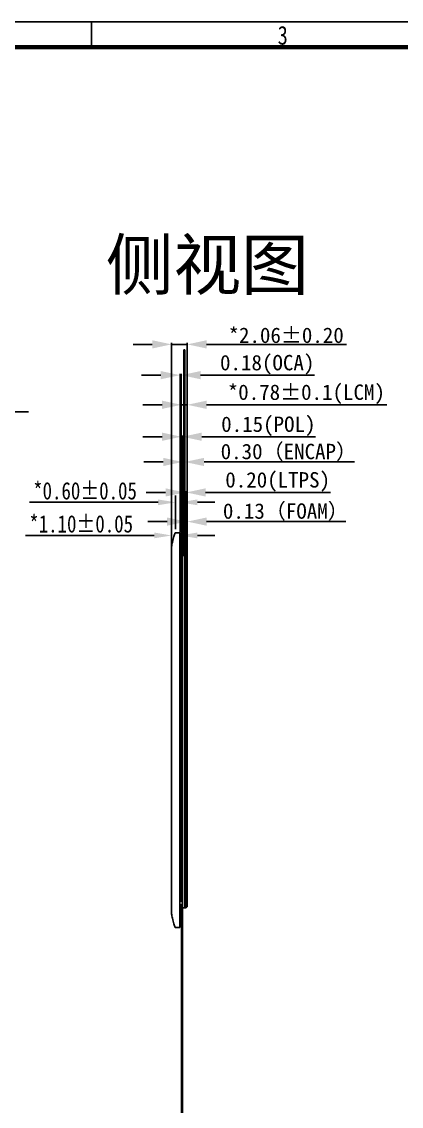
# Model space of a CAD drawing. Header units: inches. Extents: x 1065 to 1380, y -746 to -387.
# Drawn here: x 1162 to 1211.3, y -663.8 to -522.9 of the extents above; entities that cross this region are included whole.
import ezdxf

# ---------------------------------------------------------------- set-up
doc = ezdxf.new("R2010")
doc.units = ezdxf.units.IN
doc.header["$LTSCALE"] = 0.909449
doc.header["$MEASUREMENT"] = 0
doc.header["$PDMODE"] = 3
doc.header["$PDSIZE"] = 0.3125
doc.layers.get('0').update_dxf_attribs({"linetype": 'CONTINUOUS'})
doc.layers.get('Defpoints').update_dxf_attribs({"linetype": 'CONTINUOUS'})
doc.layers.add('DIM', color=7, linetype='CONTINUOUS')
doc.layers.add('DIM（标注）', color=3, linetype='CONTINUOUS')
doc.styles.add('CCN-1', font='', dxfattribs={"width": 0.85})
doc.styles.get("Standard").update_dxf_attribs({"font": 'txt', "width": 0.8})
doc.styles.add('中文', font='')
doc.styles.add('宋', font='', dxfattribs={"height": 2})
doc.styles.add('宋体', font='', dxfattribs={"width": 0.8})
doc.styles.get('CCN-1').set_extended_font_data('SimSun')
doc.styles.get('中文').set_extended_font_data('SimSun')
doc.styles.get('宋').set_extended_font_data('SimSun')
doc.styles.get('宋体').set_extended_font_data('SimSun')
doc.dimstyles.new('DIM-CCN', dxfattribs={"dimscale": 0.9, "dimtxt": 1.7, "dimasz": 1.8, "dimexe": 1.5, "dimexo": 0.5, "dimgap": 0.3, "dimtad": 1, "dimzin": 0, "dimdsep": 46, "dimtxsty": 'CCN-1', "dimblk": 'OPEN30', "dimcen": 0.05, "dimclrd": 256, "dimclre": 256, "dimclrt": 256, "dimadec": 0, "dimazin": 0, "dimtfac": 1, "dimtofl": 0, "dimtmove": 0, "dimatfit": 3, "dimldrblk": 'OPEN30', "dimfxl": 1, "dimtolj": 1, "dimtzin": 0, "dimlwd": -1, "dimlwe": -1, "dimarcsym": 0})
doc.dimstyles.new('DIMSTYLE_2$0', dxfattribs={"dimtxt": 1.2, "dimasz": 1.2, "dimexe": 0.18, "dimexo": 0.0625, "dimgap": 0.09, "dimtad": 1, "dimzin": 0, "dimdsep": 46, "dimtxsty": 'Standard', "dimblk": '_FILLED', "dimcen": 0.09, "dimclrd": 2, "dimclre": 2, "dimclrt": 2, "dimadec": 0, "dimazin": 0, "dimtp": 0.1, "dimtm": 0.1, "dimtfac": 1, "dimtmove": 0, "dimatfit": 3, "dimldrblk": '_FILLED', "dimfxl": 1, "dimtolj": 1, "dimtzin": 0, "dimarcsym": 0})
doc.dimstyles.new('STANDARD$7', dxfattribs={"dimtxt": 1.5, "dimasz": 0.3, "dimexe": 0.25, "dimexo": 0.25, "dimgap": 0.25, "dimtad": 0, "dimzin": 0, "dimdsep": 46, "dimtxsty": 'Standard', "dimcen": 0.5, "dimclrd": 256, "dimclre": 5, "dimclrt": 256, "dimazin": 0, "dimtfac": 1, "dimtmove": 0, "dimatfit": 1, "dimfxl": 1, "dimtolj": 1, "dimtzin": 0, "dimlwd": -1, "dimarcsym": 0})

# ---------------------------------------------------------------- blocks, each defined once
blk = doc.blocks.new('_FILLED')
at = {"color": 0, "linetype": 'ByBlock'}
blk.add_solid([(0, 0), (-1, 0.214), (-1, -0.214)], dxfattribs=at)
blk = doc.blocks.new('*D189')
at = {"layer": 'Defpoints', "color": 0, "transparency": 16777216}
for p in [(1183.51, -572.67), (1183.51, -591.83), (1182.73, -592.48)]:
    blk.add_point(p, dxfattribs=at)
at = {"layer": 'DIM（标注）', "lineweight": -2, "transparency": 16777216}
for p, q in [((1180.23, -572.67), (1177.73, -572.67)), ((1182.73, -592.42), (1182.73, -572.49)), ((1182.73, -572.67), (1183.51, -572.67)), ((1183.51, -591.77), (1183.51, -572.49)), ((1186.01, -572.67), (1209.42, -572.67))]:
    blk.add_line(p, q, dxfattribs=at)
at = {"layer": 'DIM（标注）', "lineweight": -2, "transparency": 16777216, "xscale": 2.5, "yscale": 2.5, "zscale": 2.5}
blk.add_blockref('_FILLED', (1182.73, -572.67), dxfattribs=at)
at = {"layer": 'DIM（标注）', "lineweight": -2, "transparency": 16777216, "xscale": 2.5, "yscale": 2.5, "zscale": 2.5, "rotation": 180}
blk.add_blockref('_FILLED', (1183.51, -572.67), dxfattribs=at)
at = {"layer": 'DIM（标注）', "transparency": 16777216, "insert": (1198.96, -571.3), "char_height": 2, "attachment_point": 5, "style": '宋'}
blk.add_mtext('\\A1;*0.78%%P0.1(LCM)', dxfattribs=at)
blk = doc.blocks.new('*D190')
at = {"layer": 'Defpoints', "color": 0, "transparency": 16777216}
for p in [(1183.51, -587.85), (1183.38, -591.83), (1183.51, -591.83)]:
    blk.add_point(p, dxfattribs=at)
at = {"layer": 'DIM（标注）', "lineweight": -2, "transparency": 16777216}
for p, q in [((1183.38, -591.77), (1183.38, -587.67)), ((1183.51, -591.77), (1183.51, -587.67)), ((1180.88, -587.85), (1178.38, -587.85)), ((1183.38, -587.85), (1183.51, -587.85)), ((1186.01, -587.85), (1204.1, -587.85))]:
    blk.add_line(p, q, dxfattribs=at)
at = {"layer": 'DIM（标注）', "lineweight": -2, "transparency": 16777216, "xscale": 2.5, "yscale": 2.5, "zscale": 2.5}
blk.add_blockref('_FILLED', (1183.38, -587.85), dxfattribs=at)
at = {"layer": 'DIM（标注）', "lineweight": -2, "transparency": 16777216, "xscale": 2.5, "yscale": 2.5, "zscale": 2.5, "rotation": 180}
blk.add_blockref('_FILLED', (1183.51, -587.85), dxfattribs=at)
at = {"layer": 'DIM（标注）', "transparency": 16777216, "insert": (1196.3, -586.61), "char_height": 2, "attachment_point": 5, "style": '宋'}
blk.add_mtext('\\A1;0.13（FOAM）', dxfattribs=at)
blk = doc.blocks.new('*D191')
at = {"layer": 'Defpoints', "color": 0, "transparency": 16777216}
for p in [(1183.18, -584.06), (1183.18, -591.63), (1183.38, -591.63)]:
    blk.add_point(p, dxfattribs=at)
at = {"layer": 'DIM（标注）', "lineweight": -2, "transparency": 16777216}
for p, q in [((1180.68, -584.06), (1178.18, -584.06)), ((1183.18, -591.57), (1183.18, -583.88)), ((1183.18, -584.06), (1183.38, -584.06)), ((1183.38, -591.57), (1183.38, -583.88)), ((1185.88, -584.06), (1202.1, -584.06))]:
    blk.add_line(p, q, dxfattribs=at)
at = {"layer": 'DIM（标注）', "lineweight": -2, "transparency": 16777216, "xscale": 2.5, "yscale": 2.5, "zscale": 2.5}
blk.add_blockref('_FILLED', (1183.18, -584.06), dxfattribs=at)
at = {"layer": 'DIM（标注）', "lineweight": -2, "transparency": 16777216, "xscale": 2.5, "yscale": 2.5, "zscale": 2.5, "rotation": 180}
blk.add_blockref('_FILLED', (1183.38, -584.06), dxfattribs=at)
at = {"layer": 'DIM（标注）', "transparency": 16777216, "insert": (1195.24, -582.69), "char_height": 2, "attachment_point": 5, "style": '宋'}
blk.add_mtext('\\A1;0.20(LTPS)', dxfattribs=at)
blk = doc.blocks.new('*D192')
at = {"layer": 'Defpoints', "color": 0, "transparency": 16777216}
for p in [(1182.88, -580.1), (1182.88, -592.27), (1183.18, -592.27)]:
    blk.add_point(p, dxfattribs=at)
at = {"layer": 'DIM（标注）', "lineweight": -2, "transparency": 16777216}
for p, q in [((1180.38, -580.1), (1177.88, -580.1)), ((1182.88, -592.21), (1182.88, -579.92)), ((1182.88, -580.1), (1183.18, -580.1)), ((1183.18, -592.21), (1183.18, -579.92)), ((1185.68, -580.1), (1205.2, -580.1))]:
    blk.add_line(p, q, dxfattribs=at)
at = {"layer": 'DIM（标注）', "lineweight": -2, "transparency": 16777216, "xscale": 2.5, "yscale": 2.5, "zscale": 2.5}
blk.add_blockref('_FILLED', (1182.88, -580.1), dxfattribs=at)
at = {"layer": 'DIM（标注）', "lineweight": -2, "transparency": 16777216, "xscale": 2.5, "yscale": 2.5, "zscale": 2.5, "rotation": 180}
blk.add_blockref('_FILLED', (1183.18, -580.1), dxfattribs=at)
at = {"layer": 'DIM（标注）', "transparency": 16777216, "insert": (1196.69, -578.87), "char_height": 2, "attachment_point": 5, "style": '宋'}
blk.add_mtext('\\A1;0.30（ENCAP）', dxfattribs=at)
blk = doc.blocks.new('*D193')
at = {"layer": 'Defpoints', "color": 0, "transparency": 16777216}
for p in [(1182.73, -576.82), (1182.73, -592.48), (1182.88, -592.48)]:
    blk.add_point(p, dxfattribs=at)
at = {"layer": 'DIM（标注）', "lineweight": -2, "transparency": 16777216}
for p, q in [((1180.23, -576.82), (1177.73, -576.82)), ((1182.73, -592.42), (1182.73, -576.64)), ((1182.73, -576.82), (1182.88, -576.82)), ((1182.88, -592.42), (1182.88, -576.64)), ((1185.38, -576.82), (1200.17, -576.82))]:
    blk.add_line(p, q, dxfattribs=at)
at = {"layer": 'DIM（标注）', "lineweight": -2, "transparency": 16777216, "xscale": 2.5, "yscale": 2.5, "zscale": 2.5}
blk.add_blockref('_FILLED', (1182.73, -576.82), dxfattribs=at)
at = {"layer": 'DIM（标注）', "lineweight": -2, "transparency": 16777216, "xscale": 2.5, "yscale": 2.5, "zscale": 2.5, "rotation": 180}
blk.add_blockref('_FILLED', (1182.88, -576.82), dxfattribs=at)
at = {"layer": 'DIM（标注）', "transparency": 16777216, "insert": (1194.03, -575.46), "char_height": 2, "attachment_point": 5, "style": '宋'}
blk.add_mtext('\\A1;0.15(POL)', dxfattribs=at)
blk = doc.blocks.new('FDAFDSF')
at = {"color": 4, "ltscale": 0.1}
for p, q in [((1022.62, -639.51), (1023.22, -639.51)), ((1023.22, -639.51), (1023.22, -690.81)), ((1022.12, -641.31), (1022.12, -689.01)), ((1022.62, -690.81), (1023.22, -690.81))]:
    blk.add_line(p, q, dxfattribs=at)
for points in [[(1022.12, -641.31), (1022.24, -640.72), (1022.44, -639.99), (1022.62, -639.51)], [(1022.12, -689.01), (1022.24, -689.6), (1022.44, -690.33), (1022.62, -690.81)]]:
    blk.add_spline(points, degree=3, dxfattribs=at)
blk = doc.blocks.new('*D201')
at = {"layer": 'Defpoints', "color": 0, "transparency": 16777216}
for p in [(1182.73, -568.82), (1182.56, -589.3), (1182.73, -592.42)]:
    blk.add_point(p, dxfattribs=at)
at = {"layer": 'DIM（标注）', "lineweight": -2, "transparency": 16777216}
for p, q in [((1180.06, -568.82), (1177.56, -568.82)), ((1182.56, -589.24), (1182.56, -568.64)), ((1182.56, -568.82), (1182.73, -568.82)), ((1182.73, -592.36), (1182.73, -568.64)), ((1185.23, -568.82), (1200.02, -568.82))]:
    blk.add_line(p, q, dxfattribs=at)
at = {"layer": 'DIM（标注）', "lineweight": -2, "transparency": 16777216, "xscale": 2.5, "yscale": 2.5, "zscale": 2.5}
blk.add_blockref('_FILLED', (1182.56, -568.82), dxfattribs=at)
at = {"layer": 'DIM（标注）', "lineweight": -2, "transparency": 16777216, "xscale": 2.5, "yscale": 2.5, "zscale": 2.5, "rotation": 180}
blk.add_blockref('_FILLED', (1182.73, -568.82), dxfattribs=at)
at = {"layer": 'DIM（标注）', "transparency": 16777216, "insert": (1193.88, -567.46), "char_height": 2, "attachment_point": 5, "style": '宋'}
blk.add_mtext('\\A1;0.18(OCA)', dxfattribs=at)
blk = doc.blocks.new('*D202')
at = {"layer": 'Defpoints', "color": 0, "transparency": 16777216}
for p in [(1183.51, -564.82), (1181.46, -591.1), (1183.51, -591.83)]:
    blk.add_point(p, dxfattribs=at)
at = {"layer": 'DIM（标注）', "lineweight": -2, "transparency": 16777216}
for p, q in [((1178.96, -564.82), (1176.46, -564.82)), ((1181.46, -591.04), (1181.46, -564.64)), ((1181.46, -564.82), (1183.51, -564.82)), ((1183.51, -591.77), (1183.51, -564.64)), ((1186.01, -564.82), (1204.18, -564.82))]:
    blk.add_line(p, q, dxfattribs=at)
at = {"layer": 'DIM（标注）', "lineweight": -2, "transparency": 16777216, "xscale": 2.5, "yscale": 2.5, "zscale": 2.5}
blk.add_blockref('_FILLED', (1181.46, -564.82), dxfattribs=at)
at = {"layer": 'DIM（标注）', "lineweight": -2, "transparency": 16777216, "xscale": 2.5, "yscale": 2.5, "zscale": 2.5, "rotation": 180}
blk.add_blockref('_FILLED', (1183.51, -564.82), dxfattribs=at)
at = {"layer": 'DIM（标注）', "transparency": 16777216, "insert": (1196.34, -563.65), "char_height": 2, "attachment_point": 5, "style": '宋'}
blk.add_mtext('\\A1;*2.06±0.20', dxfattribs=at)
blk = doc.blocks.new('*D206')
at = {"layer": 'Defpoints', "color": 0, "transparency": 16777216}
for p in [(1182.56, -589.3), (1182.56, -589.65), (1181.46, -591.1)]:
    blk.add_point(p, dxfattribs=at)
at = {"layer": 'DIM（标注）', "transparency": 16777216}
for p, q in [((1181.46, -590.65), (1181.46, -588.75)), ((1179.21, -589.65), (1162.51, -589.65)), ((1182.56, -589.75), (1182.56, -590.55)), ((1184.81, -589.65), (1187.06, -589.65))]:
    blk.add_line(p, q, dxfattribs=at)
for points in [[(1179.21, -589.27), (1179.21, -590.02), (1181.46, -589.65)], [(1184.81, -589.27), (1184.81, -590.02), (1182.56, -589.65)]]:
    blk.add_solid(points, dxfattribs=at)
at = {"layer": 'DIM（标注）', "transparency": 16777216, "insert": (1169.73, -588.16), "char_height": 2.25, "attachment_point": 5, "style": '宋体'}
blk.add_mtext('\\A1;*1.10±0.05', dxfattribs=at)
blk = doc.blocks.new('_Open30')
at = {"color": 0, "linetype": 'ByBlock', "lineweight": -2}
for p, q in [((-1, 0.268), (0, 0)), ((0, 0), (-1, -0.268)), ((0, 0), (-1, 0))]:
    blk.add_line(p, q, dxfattribs=at)
blk = doc.blocks.new('*D207')
at = {"layer": 'Defpoints', "color": 0, "transparency": 16777216}
for p in [(1182.56, -585.34), (1181.96, -589.3), (1182.56, -589.3)]:
    blk.add_point(p, dxfattribs=at)
at = {"layer": 'DIM（标注）', "transparency": 16777216}
for p, q in [((1181.96, -588.85), (1181.96, -584.44)), ((1182.56, -588.85), (1182.56, -584.44)), ((1179.71, -585.34), (1163.01, -585.34)), ((1184.81, -585.34), (1187.06, -585.34))]:
    blk.add_line(p, q, dxfattribs=at)
for points in [[(1179.71, -584.97), (1179.71, -585.72), (1181.96, -585.34)], [(1184.81, -584.97), (1184.81, -585.72), (1182.56, -585.34)]]:
    blk.add_solid(points, dxfattribs=at)
at = {"layer": 'DIM（标注）', "transparency": 16777216, "insert": (1170.23, -583.86), "char_height": 2.25, "attachment_point": 5, "style": '宋体'}
blk.add_mtext('\\A1;*0.60±0.05', dxfattribs=at)

msp = doc.modelspace()

# ---------------------------------------------------------------- linework, layer by layer
msp.add_line((1171.054, -526.204), (1171.054, -522.892))
at = {"color": 3}
msp.add_line((1182.88, -592.271), (1183.18, -592.271), dxfattribs=at)
msp.add_lwpolyline([(1066.827, -522.892), (1378.151, -522.892), (1378.151, -743.689), (1066.827, -743.689), (1066.827, -522.892)])
at = {"color": 7, "linetype": 'Continuous'}
msp.add_lwpolyline([(1071.497, -740.377, 0.535, 0.535, 0), (1373.481, -740.377, 0.535, 0.535, 0), (1373.481, -526.204, 0.535, 0.535, 0), (1071.497, -526.204, 0.535, 0.535, 0)], format="xyseb", close=True, dxfattribs=at)
at = {"color": 2}
for points in [[(1183.05, -565.534), (1183.18, -565.534), (1183.18, -592.141), (1183.05, -592.141)], [(1182.75, -637.579), (1182.88, -637.579), (1182.88, -675.67), (1182.75, -675.67)]]:
    msp.add_lwpolyline(points, close=True, dxfattribs=at)
at = {"color": 3}
for points in [[(1183.18, -638.029), (1183.18, -591.681)], [(1183.18, -591.681), (1183.38, -591.681)], [(1183.38, -638.029), (1183.38, -591.681)], [(1182.88, -638.029), (1182.88, -592.271)], [(1182.88, -638.029), (1183.38, -638.029)]]:
    msp.add_lwpolyline(points, dxfattribs=at)
at = {"color": 6}
msp.add_lwpolyline([(1183.38, -591.831), (1183.51, -591.831), (1183.51, -637.879), (1183.38, -637.879)], close=True, dxfattribs=at)
at = {"color": 4}
msp.add_lwpolyline([(1182.73, -592.421), (1182.88, -592.421), (1182.88, -637.229), (1182.73, -637.229)], close=True, dxfattribs=at)

# ---------------------------------------------------------------- block references
msp.add_blockref('FDAFDSF', (159.333, 50.21))

# ---------------------------------------------------------------- texts
at = {"insert": (1195.238, -523.441), "char_height": 2.429, "width": 5.42509, "attachment_point": 1}
msp.add_mtext('3', dxfattribs=at)
at = {"layer": 'DIM', "color": 7, "insert": (1172.928, -551.248), "char_height": 6.44, "width": 234.79523, "attachment_point": 1, "style": '中文'}
msp.add_mtext('侧视图', dxfattribs=at)

# ---------------------------------------------------------------- dimensions: what is measured, and where the dimension line sits
at = {"layer": 'DIM（标注）', "color": 3}
dim = msp.add_linear_dim(base=(1183.510445481, -564.81755842), p1=(1181.455445481, -591.099899177), p2=(1183.510445481, -591.831199177), text='*<>', dimstyle='DIMSTYLE_2$0', override={"dimtxt": 2, "dimasz": 2.5, "dimgap": 0.09, "dimtxsty": '宋', "dimsah": 1, "dimdle": 5, "dimclrd": 256, "dimclre": 256, "dimclrt": 256, "dimtol": 1, "dimlim": 0, "dimtp": 0.2, "dimtm": 0.2, "dimarcsym": 1}, dxfattribs=at)
dim.commit()
dim.dimension.update_dxf_attribs({"geometry": '*D202', "text_midpoint": (1196.34346224, -563.64934613)})
for base, p1, p2, text, override, picture, middle in [((1182.730445481, -568.818783792), (1182.555445481, -589.299899177), (1182.730445481, -592.421396137), '<>(OCA)', {"dimtxt": 2, "dimasz": 2.5, "dimtxsty": '宋', "dimsah": 1, "dimdle": 5, "dimclrd": 256, "dimclre": 256, "dimclrt": 256, "dimarcsym": 1}, '*D201', (1193.876311402, -568.818783792)), ((1183.51, -572.667), (1182.73, -592.484), (1183.51, -591.831), '*<>%%P0.1(LCM)', {"dimtxt": 2, "dimasz": 2.5, "dimtxsty": '宋', "dimsah": 1, "dimdle": 5, "dimclrd": 256, "dimclre": 256, "dimclrt": 256, "dimtzin": 0, "dimarcsym": 1}, '*D189', (1198.964, -572.667)), ((1182.73, -576.82), (1182.88, -592.484), (1182.73, -592.484), '<>(POL)', {"dimtxt": 2, "dimasz": 2.5, "dimtxsty": '宋', "dimsah": 1, "dimdle": 5, "dimclrd": 256, "dimclre": 256, "dimclrt": 256, "dimtzin": 0, "dimarcsym": 1}, '*D193', (1194.026, -576.82)), ((1182.88, -580.103), (1183.18, -592.271), (1182.88, -592.271), '<>（ENCAP）', {"dimtxt": 2, "dimasz": 2.5, "dimtxsty": '宋', "dimsah": 1, "dimdle": 5, "dimclrd": 256, "dimclre": 256, "dimclrt": 256, "dimtzin": 0, "dimarcsym": 1}, '*D192', (1196.689, -580.103)), ((1183.18, -584.056), (1183.38, -591.631), (1183.18, -591.631), '<>(LTPS)', {"dimtxt": 2, "dimasz": 2.5, "dimtxsty": '宋', "dimsah": 1, "dimdle": 5, "dimclrd": 256, "dimclre": 256, "dimclrt": 256, "dimtzin": 0, "dimarcsym": 1}, '*D191', (1195.241, -584.056)), ((1183.51, -587.85), (1183.38, -591.831), (1183.51, -591.831), '<>（FOAM）', {"dimtxt": 2, "dimasz": 2.5, "dimtxsty": '宋', "dimsah": 1, "dimdle": 5, "dimclrd": 256, "dimclre": 256, "dimclrt": 256, "dimtzin": 0, "dimarcsym": 1}, '*D190', (1196.304, -587.85))]:
    dim = msp.add_linear_dim(base=base, p1=p1, p2=p2, text=text, dimstyle='DIMSTYLE_2$0', override=override, dxfattribs=at)
    dim.commit()
    dim.dimension.update_dxf_attribs({"geometry": picture, "text_midpoint": middle, "dimtype": 160})
at = {"layer": 'DIM（标注）'}
for base, p1, picture, middle in [((1182.555, -585.344), (1181.955, -589.3), '*D207', (1170.232, -585.344)), ((1182.555, -589.645), (1181.455, -591.1), '*D206', (1169.732, -589.645))]:
    dim = msp.add_linear_dim(base=base, p1=p1, p2=(1182.555, -589.3), text='*<>', dimstyle='DIM-CCN', override={"dimtxt": 2.5, "dimasz": 2.5, "dimexe": 1, "dimtxsty": '宋体', "dimsah": 1, "dimdle": 5, "dimtol": 1, "dimtp": 0.05, "dimtm": 0.05}, dxfattribs=at)
    dim.commit()
    dim.dimension.update_dxf_attribs({"geometry": picture, "text_midpoint": middle, "dimtype": 160})

# ---------------------------------------------------------------- leaders
msp.add_leader([(1146.622, -578.556), (1148.812, -573.599), (1162.906, -573.599)], dimstyle='STANDARD$7', override={"dimasz": 2.5}, dxfattribs=at)

doc.saveas('drawing.dxf')
